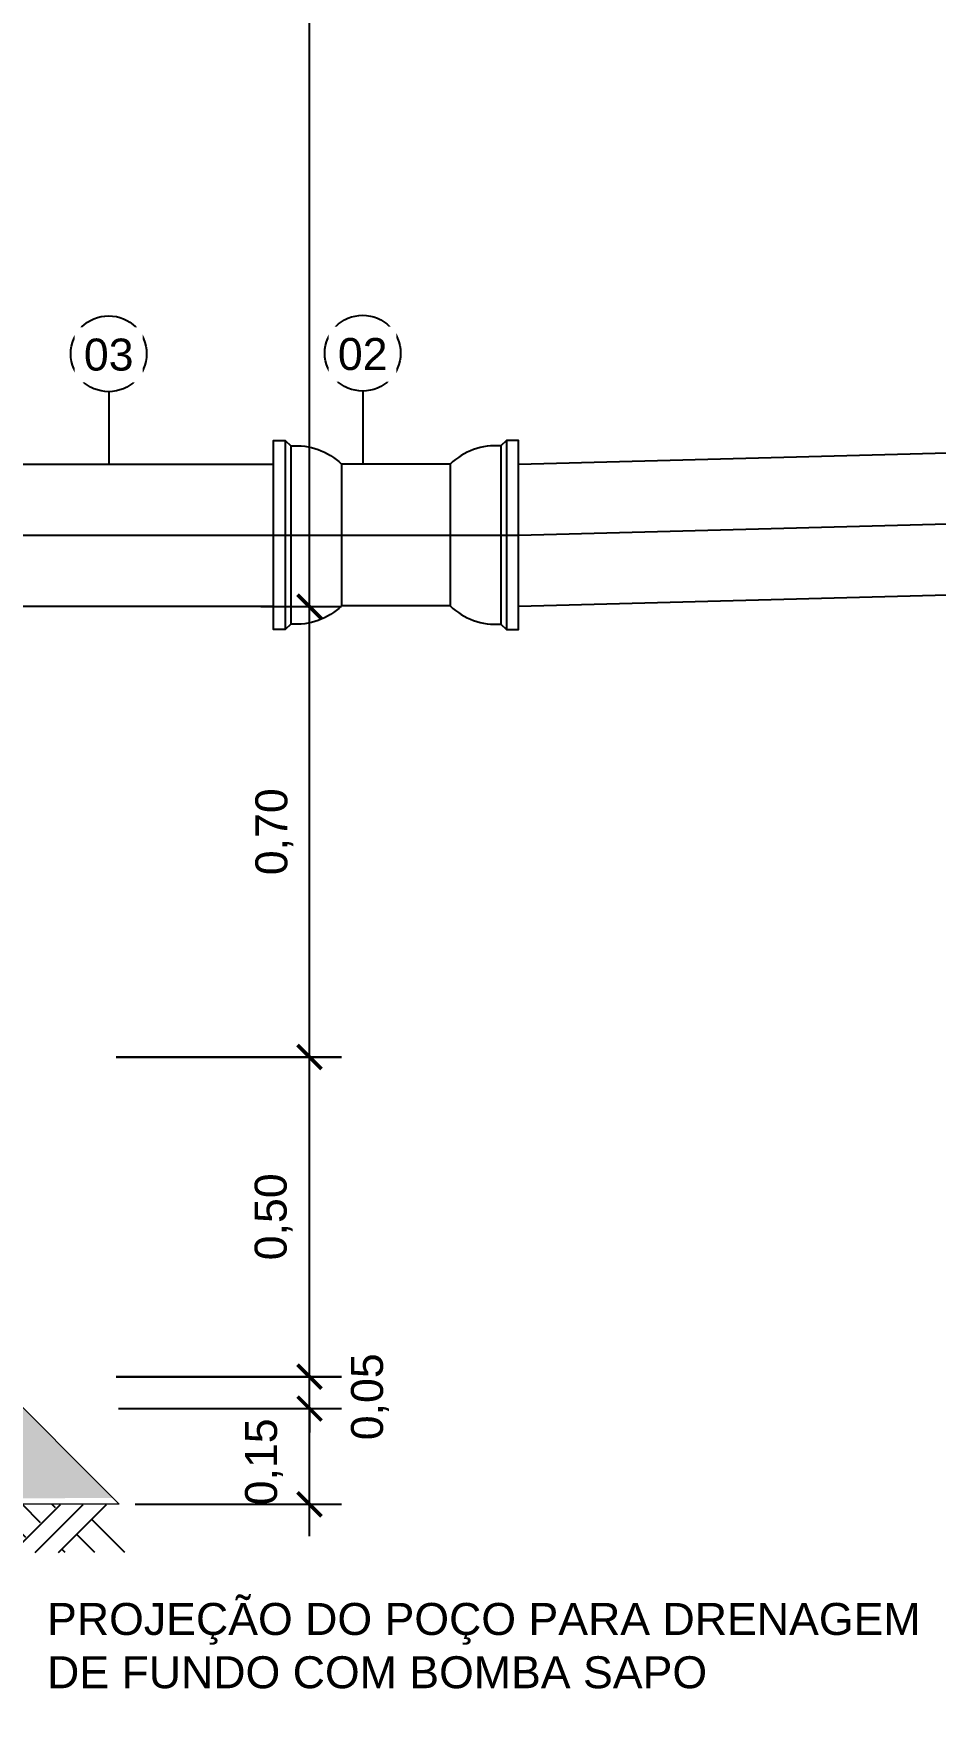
# Model space of a CAD drawing. Extents: x -160 to 364724, y -100 to 7353297.
# Drawn here: x 360701.022 to 360702.433, y 7352448.675 to 7352451.292 of the extents above; entities that cross this region are included whole.
import ezdxf
from ezdxf.enums import TextEntityAlignment as Align

# ---------------------------------------------------------------- set-up
doc = ezdxf.new("R2010")
doc.units = 0
doc.header["$LTSCALE"] = 5
doc.linetypes.add('SGC_DASHDOT', pattern=[1, 0.5, -0.25, 0, -0.25])
for name, color, linetype in [('01-CONTINUA', 1, 'Continuous'), ('BOLA LM', 1, 'Continuous'), ('FLANGES', 2, 'Continuous'), ('GER-SIMBOLOS', 1, 'Continuous'), ('SANC_COTAS', 1, 'Continuous'), ('SANC_TEXTO', 2, 'Continuous'), ('SGC-Conexoes (Linhas Externas)', 3, 'Continuous'), ('SGC-Eixos', 253, 'SGC_DASHDOT'), ('SGC-Tubos (Desenho Bifilar)', 3, 'Continuous')]:
    doc.layers.add(name, color=color, linetype=linetype)
doc.styles.add('R-80', font='arial.ttf')
doc.dimstyles.new('GERAL - 25', dxfattribs={"dimscale": 0.025, "dimtxt": 2, "dimasz": 1.5, "dimexe": 2, "dimexo": 1, "dimgap": 1, "dimtad": 1, "dimzin": 0, "dimtxsty": 'R-80', "dimblk": 'ARCHTICK', "dimcen": 0, "dimdle": 2, "dimclrd": 1, "dimclre": 1, "dimclrt": 2, "dimadec": 0, "dimazin": 0, "dimtfac": 0.5, "dimtmove": 2, "dimatfit": 3, "dimldrblk": 'OPEN90', "dimfxl": 1, "dimtolj": 1, "dimtzin": 0, "dimarcsym": 0})

# ---------------------------------------------------------------- blocks, each defined once
blk = doc.blocks.new('_ARCHTICK')
at = {"color": 0, "linetype": 'ByBlock', "const_width": 0.15}
blk.add_lwpolyline([(-0.5, -0.5), (0.5, 0.5)], dxfattribs=at)
blk = doc.blocks.new('*D378')
at = {"layer": 'Defpoints', "color": 0, "transparency": 16777216}
for p in [(360701.3527, 7352450.396), (360701.4536, 7352450.396), (360701.1265, 7352449.692)]:
    blk.add_point(p, dxfattribs=at)
at = {"layer": 'SANC_COTAS', "color": 1, "lineweight": -2, "transparency": 16777216}
for p, q in [((360701.4536, 7352449.642), (360701.4536, 7352450.446)), ((360701.3777, 7352450.396), (360701.5036, 7352450.396)), ((360701.1515, 7352449.692), (360701.5036, 7352449.692))]:
    blk.add_line(p, q, dxfattribs=at)
at = {"layer": 'SANC_COTAS', "color": 1, "lineweight": -2, "transparency": 16777216, "xscale": 0.03750000000000001, "yscale": 0.03750000000000001, "zscale": 0.03750000000000001}
for p, rotation in [((360701.4536, 7352450.396), 90), ((360701.4536, 7352449.692), 270)]:
    blk.add_blockref('_ARCHTICK', p, dxfattribs=dict(at, rotation=rotation))
at = {"layer": 'SANC_COTAS', "color": 2, "transparency": 16777216, "insert": (360701.3986, 7352450.044), "char_height": 0.05, "attachment_point": 5, "rotation": 90, "style": 'R-80'}
blk.add_mtext('\\A1;0,70', dxfattribs=at)
blk = doc.blocks.new('_Open90')
at = {"color": 0, "linetype": 'ByBlock', "lineweight": -2}
for p, q in [((0, 0), (-1, 0)), ((-0.5, 0.5), (0, 0)), ((0, 0), (-0.5, -0.5))]:
    blk.add_line(p, q, dxfattribs=at)
blk = doc.blocks.new('*D379')
at = {"layer": 'Defpoints', "color": 0, "transparency": 16777216}
for p in [(360701.1117, 7352453.826), (360701.4536, 7352453.826), (360701.3527, 7352450.396)]:
    blk.add_point(p, dxfattribs=at)
at = {"layer": 'SANC_COTAS', "color": 1, "lineweight": -2, "transparency": 16777216}
for p, q in [((360701.4536, 7352450.346), (360701.4536, 7352453.876)), ((360701.1367, 7352453.826), (360701.5036, 7352453.826)), ((360701.3777, 7352450.396), (360701.5036, 7352450.396))]:
    blk.add_line(p, q, dxfattribs=at)
at = {"layer": 'SANC_COTAS', "color": 1, "lineweight": -2, "transparency": 16777216, "xscale": 0.03750000000000001, "yscale": 0.03750000000000001, "zscale": 0.03750000000000001}
for p, rotation in [((360701.4536, 7352453.826), 90), ((360701.4536, 7352450.396), 270)]:
    blk.add_blockref('_ARCHTICK', p, dxfattribs=dict(at, rotation=rotation))
at = {"layer": 'SANC_COTAS', "color": 2, "transparency": 16777216, "insert": (360701.3986, 7352452.111), "char_height": 0.05, "attachment_point": 5, "rotation": 90, "style": 'R-80'}
blk.add_mtext('\\A1;3,43', dxfattribs=at)
blk = doc.blocks.new('*D373')
at = {"layer": 'Defpoints', "color": 0, "transparency": 16777216}
for p in [(360701.1265, 7352449.1917), (360701.4536, 7352449.1917), (360701.1301, 7352449.142)]:
    blk.add_point(p, dxfattribs=at)
at = {"layer": 'SANC_COTAS', "color": 1, "lineweight": -2, "transparency": 16777216}
for p, q in [((360701.4536, 7352449.1917), (360701.4536, 7352449.2292)), ((360701.1515, 7352449.1917), (360701.5036, 7352449.1917)), ((360701.4536, 7352449.142), (360701.4536, 7352449.1917)), ((360701.1551, 7352449.142), (360701.5036, 7352449.142)), ((360701.4536, 7352449.142), (360701.4536, 7352449.1045))]:
    blk.add_line(p, q, dxfattribs=at)
at = {"layer": 'SANC_COTAS', "color": 1, "lineweight": -2, "transparency": 16777216, "xscale": 0.03750000000000001, "yscale": 0.03750000000000001, "zscale": 0.03750000000000001}
for p, rotation in [((360701.4536, 7352449.1917), 270), ((360701.4536, 7352449.142), 90)]:
    blk.add_blockref('_ARCHTICK', p, dxfattribs=dict(at, rotation=rotation))
at = {"layer": 'SANC_COTAS', "color": 2, "transparency": 16777216, "insert": (360701.5482, 7352449.1605), "char_height": 0.05, "attachment_point": 5, "rotation": 90, "style": 'R-80'}
blk.add_mtext('\\A1;0,05', dxfattribs=at)
blk = doc.blocks.new('*D374')
at = {"layer": 'Defpoints', "color": 0, "transparency": 16777216}
for p in [(360701.1265, 7352449.6917), (360701.4536, 7352449.6917), (360701.1265, 7352449.192)]:
    blk.add_point(p, dxfattribs=at)
at = {"layer": 'SANC_COTAS', "color": 1, "lineweight": -2, "transparency": 16777216}
for p, q in [((360701.4536, 7352449.142), (360701.4536, 7352449.7417)), ((360701.1515, 7352449.6917), (360701.5036, 7352449.6917)), ((360701.1515, 7352449.192), (360701.5036, 7352449.192))]:
    blk.add_line(p, q, dxfattribs=at)
at = {"layer": 'SANC_COTAS', "color": 1, "lineweight": -2, "transparency": 16777216, "xscale": 0.03750000000000001, "yscale": 0.03750000000000001, "zscale": 0.03750000000000001}
for p, rotation in [((360701.4536, 7352449.6917), 90), ((360701.4536, 7352449.192), 270)]:
    blk.add_blockref('_ARCHTICK', p, dxfattribs=dict(at, rotation=rotation))
at = {"layer": 'SANC_COTAS', "color": 2, "transparency": 16777216, "insert": (360701.3975, 7352449.4419), "char_height": 0.05, "attachment_point": 5, "rotation": 90, "style": 'R-80'}
blk.add_mtext('\\A1;0,50', dxfattribs=at)
blk = doc.blocks.new('*D375')
at = {"layer": 'Defpoints', "color": 0, "transparency": 16777216}
for p in [(360701.1301, 7352449.142), (360701.4536, 7352449.142), (360701.1562, 7352448.9924)]:
    blk.add_point(p, dxfattribs=at)
at = {"layer": 'SANC_COTAS', "color": 1, "lineweight": -2, "transparency": 16777216}
for p, q in [((360701.4536, 7352448.9424), (360701.4536, 7352449.192)), ((360701.1551, 7352449.142), (360701.5036, 7352449.142)), ((360701.1812, 7352448.9924), (360701.5036, 7352448.9924))]:
    blk.add_line(p, q, dxfattribs=at)
at = {"layer": 'SANC_COTAS', "color": 1, "lineweight": -2, "transparency": 16777216, "xscale": 0.03750000000000001, "yscale": 0.03750000000000001, "zscale": 0.03750000000000001}
for p, rotation in [((360701.4536, 7352449.142), 90), ((360701.4536, 7352448.9924), 270)]:
    blk.add_blockref('_ARCHTICK', p, dxfattribs=dict(at, rotation=rotation))
at = {"layer": 'SANC_COTAS', "color": 2, "transparency": 16777216, "insert": (360701.3825, 7352449.0587), "char_height": 0.05, "attachment_point": 5, "rotation": 90, "style": 'R-80'}
blk.add_mtext('\\A1;0,15', dxfattribs=at)
blk = doc.blocks.new('*U349')
at = {"layer": 'GER-SIMBOLOS'}
for p, q in [((-0.587, -0.3), (-0.287, 0)), ((-0.454, -0.3), (-0.154, 0)), ((-0.3, -0.3), (0, 0)), ((0.3, -0.3), (0, 0)), ((0.31, -0.3), (0.61, 0)), ((0.453, -0.3), (0.753, 0)), ((0.599, -0.3), (0.899, 0)), ((-0.563, -0.276), (-0.849, 0)), ((-0.47, -0.183), (-0.659, 0)), ((-0.377, -0.089), (-0.466, 0)), ((0.113, -0.3), (-0.094, -0.094)), ((0.393, -0.207), (0.186, 0)), ((0.486, -0.114), (0.373, 0)), ((0.579, -0.021), (0.559, 0)), ((1.013, -0.3), (0.806, -0.094)), ((-0.074, -0.3), (-0.187, -0.187)), ((0.826, -0.3), (0.713, -0.187)), ((-0.26, -0.3), (-0.28, -0.28)), ((0.64, -0.3), (0.62, -0.28))]:
    blk.add_line(p, q, dxfattribs=at)

msp = doc.modelspace()

# ---------------------------------------------------------------- hatches: boundary and pattern name
at = {"layer": '01-CONTINUA'}
h = msp.add_hatch(dxfattribs=at)
h.set_pattern_fill('GRAVEL', color=9, scale=0.004)
h.set_pattern_definition([(228.01279, (360697.031236, 7352449.082917), (-0.8128, -0.9144), [0.0136689, -1.3532193]), (184.96974, (360697.022092, 7352449.072757), (1.2191999995, 0.101600006), [0.0234562, -2.322162]), (132.51045, (360696.998724, 7352449.070725), (1.016, -1.1176), [0.0165393, -1.637389]), (267.27369, (360696.9591, 7352449.045325), (0.1016, 2.032), [0.0213602, -2.1146575]), (292.83365, (360696.958084, 7352449.023989), (-0.508, 1.2192), [0.0209453, -2.0735923]), (357.27369, (360696.966212, 7352449.004685), (-2.032, 0.1016), [0.0213602, -2.1146575]), (37.69424, (360696.987548, 7352449.003669), (-1.3208, -1.016), [0.0282477, -2.7965246]), (72.25533, (360697.0099, 7352449.020941), (0.7112000002, 2.2352), [0.0266688, -2.6402103]), (121.42957, (360697.018028, 7352449.046341), (-0.8128, 1.3208), [0.0214325, -2.1218218]), (175.23636, (360697.006852, 7352449.064629), (1.1176, -0.1016), [0.0244685, -1.1989575]), (222.39744, (360696.982468, 7352449.066661), (-1.2192, -1.1176), [0.0316431, -3.1326709]), (138.81407, (360697.059684, 7352449.044309), (-0.7112, 0.6096), [0.0108002, -1.0692226]), (171.46923, (360697.051556, 7352449.051421), (1.3208, -0.2032), [0.0205473, -2.0341856]), (225, (360697.031236, 7352449.05447), (-1e-17, -0.1016), [0.0143684, -0.1293157]), (203.1986, (360697.024124, 7352449.066661), (0.508, 0.2032), [0.0077377, -0.766025]), (291.8014, (360697.017012, 7352449.063613), (-0.1016, 0.3048), [0.0109426, -0.5361901]), (30.96376, (360697.021076, 7352449.053453), (0.3048, 0.2032), [0.0177728, -0.574652]), (161.56505, (360697.036316, 7352449.062597), (0.2032, -0.1016), [0.0128515, -0.308436]), (16.38954, (360696.958084, 7352449.063613), (1.016, 0.3048), [0.0180035, -1.782353]), (70.34618, (360696.975356, 7352449.068693), (-0.4064, -1.1176), [0.015104, -1.4952886]), (293.1986, (360697.036316, 7352449.082917), (-0.2032, 0.508), [0.0154752, -0.7582873]), (343.61046, (360697.042412, 7352449.068693), (-1.016, 0.3048), [0.0180035, -1.782353]), (339.44395, (360696.958084, 7352449.000621), (-0.508, 0.2032), [0.0173614, -0.8507094]), (294.77514, (360696.97434, 7352448.994525), (-0.508000001, 1.1176), [0.0145469, -1.4401437]), (66.8014, (360697.037332, 7352448.981317), (0.2032, 0.508), [0.0154752, -0.7582873]), (17.35402, (360697.043428, 7352448.995541), (-1.3208, -0.4064), [0.0170313, -1.686095]), (69.44395, (360696.987548, 7352448.981317), (-0.2032, -0.508), [0.0086807, -0.85939]), (101.30993, (360697.031236, 7352448.981317), (-0.1016, 0.4064), [0.0051806, -0.5128798]), (165.96376, (360697.03022, 7352448.986397), (0.3048, -0.1016), [0.0209453, -0.3979622]), (186.009, (360697.0099, 7352448.991477), (1.016, 0.1016), [0.0194107, -1.9216546]), (303.6901, (360697.021076, 7352449.04431), (-0.1016, 0.2032), [0.014653, -0.351671]), (353.15723, (360697.029204, 7352449.032117), (1.7272, -0.2032), [0.0255823, -2.5326404]), (60.9454, (360697.054604, 7352449.029069), (-0.4064, -0.7112), [0.0104603, -1.0355757]), (90, (360697.05968, 7352449.03821), (-0.1016, 0.1016), [0.006096, -0.095504]), (120.25644, (360697.007868, 7352448.994525), (0.4064, -0.7112), [0.0141147, -1.3973576]), (48.01279, (360697.000756, 7352449.006717), (0.8128, 0.9144), [0.0273377, -1.3395505]), (0, (360697.01904, 7352449.02704), (0.1016, 0.1016), [0.026416, -0.075184]), (325.30485, (360697.04546, 7352449.027037), (1.016, -0.711199999), [0.0160644, -1.5903727]), (254.0546, (360697.058668, 7352449.017893), (-0.1016, -0.4064), [0.0147932, -0.724866]), (207.64598, (360697.054604, 7352449.003669), (-1.9304, -1.016), [0.0240858, -2.3844986]), (175.42608, (360697.033268, 7352448.992493), (-1.3208, 0.1016), [0.0254812, -2.5226339])])
h.paths.add_polyline_path([(360701.0065, 7352449.142), (360698.1525, 7352449.142), (360698.0028, 7352448.9924), (360701.1464, 7352449.0022)])

# ---------------------------------------------------------------- linework, layer by layer
at = {"layer": 'BOLA LM'}
for p, q in [((360701.1396, 7352450.7321), (360701.1396, 7352450.618)), ((360701.5368, 7352450.733), (360701.5368, 7352450.619))]:
    msp.add_line(p, q, dxfattribs=at)
for centre in [(360701.1396, 7352450.7914), (360701.5368, 7352450.7923)]:
    msp.add_circle(centre, 0.0593, dxfattribs=at)
at = {"layer": 'FLANGES'}
for p, q in [((360701.4157, 7352450.656), (360701.4157, 7352450.36)), ((360701.7617, 7352450.656), (360701.7617, 7352450.36)), ((360701.4244, 7352450.6472), (360701.4244, 7352450.3687)), ((360701.753, 7352450.6472), (360701.753, 7352450.3687))]:
    msp.add_line(p, q, dxfattribs=at)
for points in [[(360701.5037, 7352450.397, -0.214214), (360701.4244, 7352450.3687), (360701.4157, 7352450.36), (360701.3972, 7352450.36), (360701.3972, 7352450.656), (360701.4157, 7352450.656), (360701.4244, 7352450.6472, -0.214214), (360701.5037, 7352450.619)], [(360701.6737, 7352450.397, 0.214214), (360701.753, 7352450.3687), (360701.7617, 7352450.36), (360701.7802, 7352450.36), (360701.7802, 7352450.656), (360701.7617, 7352450.656), (360701.753, 7352450.6472, 0.214214), (360701.6737, 7352450.619)]]:
    msp.add_lwpolyline(points, format="xyb", close=True, dxfattribs=at)
at = {"layer": 'SANC_COTAS', "linetype": 'Continuous', "lineweight": 13}
msp.add_lwpolyline([(360700.9562, 7352449.1924), (360701.1562, 7352448.9924), (360698.0028, 7352448.9924), (360698.1997, 7352449.192)], dxfattribs=at)
at = {"layer": 'SGC-Conexoes (Linhas Externas)'}
for p, q in [((360701.6737, 7352450.619), (360701.5037, 7352450.619)), ((360701.6737, 7352450.397), (360701.5037, 7352450.397))]:
    msp.add_line(p, q, dxfattribs=at)
at = {"layer": 'SGC-Eixos', "ltscale": 2}
for points in [[(360705.5865, 7352450.6079), (360701.7802, 7352450.507)], [(360701.7802, 7352450.507), (360700.2071, 7352450.507), (360700.2071, 7352450.4795), (360699.6594, 7352450.4795)]]:
    msp.add_lwpolyline(points, dxfattribs=at)
at = {"layer": 'SGC-Tubos (Desenho Bifilar)'}
for p, q in [((360705.4466, 7352450.715), (360701.7802, 7352450.618)), ((360701.3972, 7352450.618), (360700.7065, 7352450.618)), ((360705.226, 7352450.4868), (360701.7802, 7352450.396)), ((360701.3972, 7352450.396), (360700.7065, 7352450.396))]:
    msp.add_line(p, q, dxfattribs=at)

# ---------------------------------------------------------------- block references
at = {"layer": 'GER-SIMBOLOS', "xscale": 0.249999999582519, "yscale": 0.249999999582519, "zscale": 0.249999999582519}
msp.add_blockref('*U349', (360700.9115, 7352448.992), dxfattribs=at)

# ---------------------------------------------------------------- dimensions: what is measured, and where the dimension line sits
at = {"layer": 'SANC_COTAS'}
for base, p1, p2, picture, middle in [((360701.4536, 7352453.826), (360701.3527, 7352450.396), (360701.1117, 7352453.826), '*D379', (360701.3986, 7352452.111)), ((360701.4536, 7352450.396), (360701.1265, 7352449.692), (360701.3527, 7352450.396), '*D378', (360701.3986, 7352450.044))]:
    dim = msp.add_linear_dim(base=base, p1=p1, p2=p2, angle=90, dimstyle='GERAL - 25', dxfattribs=at)
    dim.commit()
    dim.dimension.update_dxf_attribs({"geometry": picture, "text_midpoint": middle})
for base, p1, p2, picture, middle in [((360701.4536, 7352449.6917), (360701.1265, 7352449.192), (360701.1265, 7352449.6917), '*D374', (360701.3975, 7352449.4419)), ((360701.4536, 7352449.1917), (360701.1301, 7352449.142), (360701.1265, 7352449.1917), '*D373', (360701.5482, 7352449.1605)), ((360701.4536, 7352449.142), (360701.1562, 7352448.9924), (360701.1301, 7352449.142), '*D375', (360701.3825, 7352449.0587))]:
    dim = msp.add_linear_dim(base=base, p1=p1, p2=p2, angle=90, dimstyle='GERAL - 25', dxfattribs=at)
    dim.commit()
    dim.dimension.update_dxf_attribs({"geometry": picture, "text_midpoint": middle, "dimtype": 160})

# ---------------------------------------------------------------- wipeouts: each hides what was drawn before it
msp.add_wipeout([(360701.0257, 7352448.6746), (360702.4162, 7352448.6746), (360702.4162, 7352448.8556), (360701.0257, 7352448.8556)]).dxf.layer = 'SANC_COTAS'

# ---------------------------------------------------------------- next in the draw order: texts
at = {"layer": 'SANC_COTAS', "color": 2, "insert": (360701.0432, 7352448.8381), "char_height": 0.05, "attachment_point": 1, "style": 'R-80'}
msp.add_mtext('PROJEÇÃO DO POÇO PARA DRENAGEM\\PDE FUNDO COM BOMBA SAPO', dxfattribs=at)

# ---------------------------------------------------------------- next in the draw order: wipeouts: each hides what was drawn before it
for points in [[(360701.4834, 7352450.7477), (360701.5895, 7352450.7477), (360701.5895, 7352450.8338), (360701.4834, 7352450.8338)], [(360701.0862, 7352450.7467), (360701.1928, 7352450.7467), (360701.1928, 7352450.8328), (360701.0862, 7352450.8328)]]:
    msp.add_wipeout(points).dxf.layer = 'SANC_TEXTO'

# ---------------------------------------------------------------- next in the draw order: texts
at = {"layer": 'SANC_TEXTO', "style": 'R-80'}
for s, p in [('03', (360701.1396, 7352450.7651)), ('02', (360701.5368, 7352450.766))]:
    msp.add_text(s, height=0.05, dxfattribs=at).set_placement(p, align=Align.CENTER)

doc.saveas('drawing.dxf')
